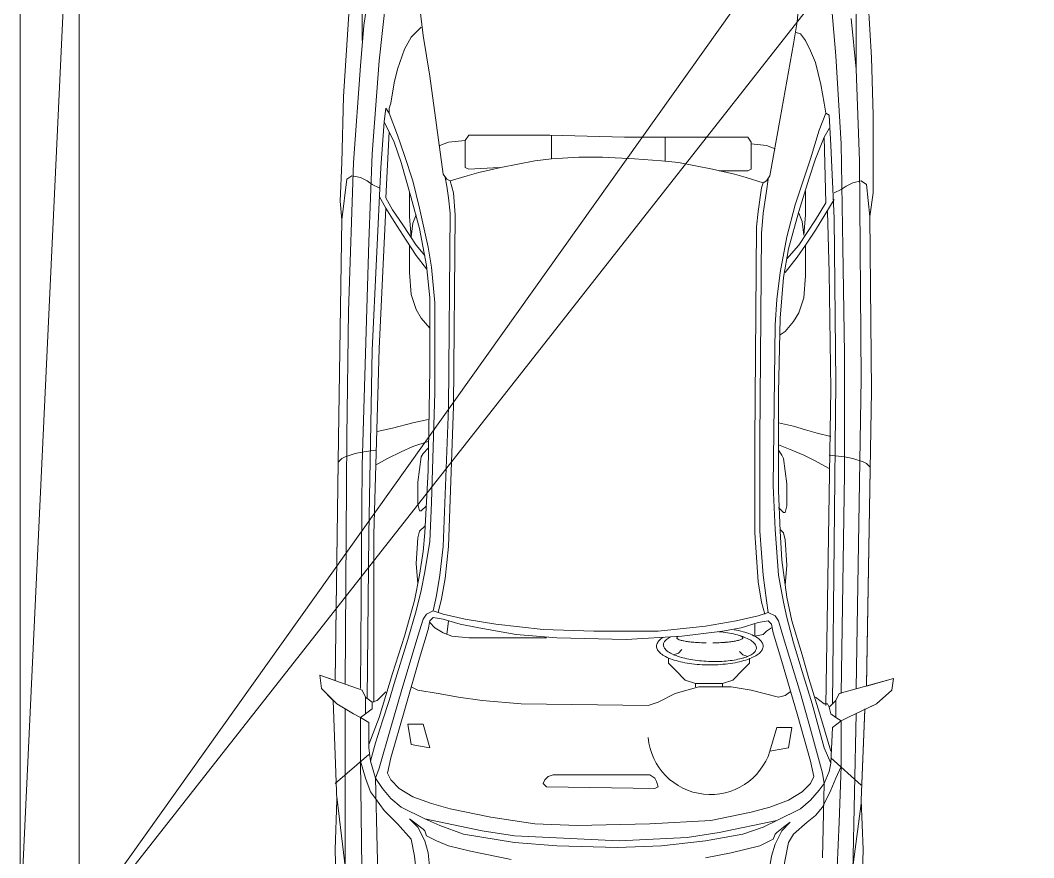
# Model space of a CAD drawing. Header units: millimetres. Extents: x -39236 to 34761, y -46566 to 21446.
# Drawn here: x 2239 to 5515, y 12708 to 15416 of the extents above; entities that cross this region are included whole.
import ezdxf

# ---------------------------------------------------------------- set-up
doc = ezdxf.new("R2010")
doc.units = ezdxf.units.MM
for name, color, linetype, lineweight in [('A-FLOR', 192, 'Continuous', 18), ('A-GENM', 13, 'Continuous', 9), ('A-ROOF', 132, 'Continuous', 9), ('A-WALL', 113, 'Continuous', 18), ('C-BLDG-PADS', 91, 'Continuous', 9), ('C-TOPO', 7, 'Continuous', 9), ('G-IMPT', 8, 'Continuous', 9)]:
    doc.layers.add(name, color=color, linetype=linetype, lineweight=lineweight)

# ---------------------------------------------------------------- blocks, each defined once
blk = doc.blocks.new('CAR - F_audi_a8_o_dwg-304222-_3D_')
at = {"layer": 'G-IMPT'}
for p, q in [((1637.8, 762.5), (1534.1, 884.5)), ((1235.3, 847.9), (1802.6, 847.9)), ((1827, 750.3), (1845.3, 774.7)), ((2071, 481.9), (2119.8, 475.8)), ((3785.1, 103.7), (3870.5, 103.7)), ((3779, -305), (3864.4, -305)), ((1894.1, -414.8), (1894.1, -512.4)), ((1625.7, -902.8), (1528.1, -1012.6)), ((1808.7, -896.7), (1833.1, -921.1)), ((1216.9, -982.1), (1784.2, -994.3))]:
    blk.add_line(p, q, dxfattribs=at)
for points in [[(1802.6, -1024.8, 0), (1473.2, -1012.6, 0), (1296.2, -1018.7, 0), (1046.1, -1012.6, 0)], [(1046.1, 878.4, 0), (1296.2, 884.5, 0), (1473.2, 878.4, 0), (1833.1, 890.6, 0), (1473.2, 878.4, 0), (1296.2, 884.5, 0), (1046.1, 878.4, 0)], [(1046.1, -1012.6, 0), (1296.2, -1018.7, 0), (1473.2, -1012.6, 0), (1800.7, -1024.7, 0), (1820.8, -1067.5, 0), (1869.7, -1122.4, 0), (1912.4, -1128.5, 0), (1884.9, -1030.8, 0), (2949.3, -1049.2, 0), (3577.7, -1043.1, 0), (3663.1, -1055.3, 0), (3943.7, -1055.3, 0), (4151.1, -1049.2, 0), (4352.4, -1037, 0)], [(4382.9, 829.6, 0), (4010.8, 854, 0), (3772.8, 860.1, 0), (3632.6, 866.2, 0), (3565.4, 860.1, 0), (2778.6, 872.3, 0), (1904.8, 884.5, 0), (1924.6, 939.4, 0), (1875.8, 933.3, 0), (1833.1, 890.6, 0)], [(1924.6, 939.4, 0), (1869.7, 786.9, 0), (1845.3, 774.7, 0), (1784.2, 774.7, 0), (1772.1, 793, 0), (1784.2, 817.4, 0), (1820.8, 878.4, 0), (1875.8, 933.3, 0), (1924.6, 939.4, 0)], [(649.6, 841.8, 0), (942.5, 823.5, 0), (1034, 823.5, 0), (1485.3, 878.4, 0)], [(3681.3, 725.9, 0), (3693.6, 750.3, 0), (3705.8, 768.6, 0), (3718, 793, 0), (3724.1, 823.5, 0), (3711.8, 841.8, 0), (3565.4, 860.1, 0), (2778.6, 872.3, 0), (1906.2, 884.5, 0)], [(4108.4, -994.3, 0), (4291.3, -976, 0)], [(4468.3, 750.3, 0), (4267, 780.8, 0), (4120.6, 793, 0), (3772.8, 817.4, 0), (3236.1, 835.7, 0), (2784.6, 841.8, 0), (1894.1, 847.9, 0)], [(2693.2, 872.3, 0), (2705.3, 860.1, 0), (2711.4, 847.9, 0), (2723.7, 811.3, 0), (2729.8, 780.8, 0), (2735.8, 738.1, 0)], [(3577.7, -1043.1, 0), (3663.1, -1055.3, 0), (3943.7, -1055.3, 0), (4151.1, -1049.2, 0), (4352.4, -1037, 0)], [(4382.9, 829.6, 0), (4010.8, 854, 0), (3772.8, 860.1, 0), (3632.6, 866.2, 0), (3565.4, 860.1, 0)], [(1613.5, 793, 0), (1131.6, 786.9, 0), (820.5, 774.7, 0), (625.3, 762.5, 0), (448.4, 738.1, 0), (387.3, 719.8, 0), (344.7, 695.4, 0), (362.9, 719.8, 0), (387.3, 738.1, 0), (411.8, 756.4, 0), (460.6, 774.7, 0), (503.3, 786.9, 0), (582.6, 799.1, 0), (674.1, 811.3, 0), (722.8, 817.4, 0), (832.7, 829.6, 0)], [(1613.5, 756.4, 0), (1662.2, 762.5, 0), (1753.8, 762.5, 0), (1772.1, 793, 0), (1613.5, 793, 0), (1552.5, 774.7, 0), (1503.7, 756.4, 0), (1479.3, 738.1, 0), (1436.6, 707.6, 0), (1387.8, 658.8, 0), (1332.8, 610, 0), (1271.9, 597.8, 0), (1216.9, 591.7, 0), (1058.4, 573.4, 0), (570.4, 512.4, 0), (399.6, 488, 0), (216.6, 457.5, 0)], [(1784.2, 774.7, 0), (1802.6, 750.3, 0), (1827, 750.3, 0), (1833.1, 732, 0), (1863.6, 701.5, 0)], [(1839.2, 768.6, 0), (2430.8, 762.5, 0), (3095.8, 750.3, 0), (3754.6, 719.8, 0), (3919.3, 707.6, 0), (3968.1, 701.5, 0), (3949.8, 689.3, 0)], [(1875.8, 793, 0), (2681, 786.9, 0), (3486.1, 762.5, 0), (3803.3, 750.3, 0), (4138.9, 725.9, 0), (4358.5, 701.5, 0)], [(4437.8, -896.7, 0), (4157.2, -921.1, 0), (3840, -939.4, 0), (3467.8, -945.5, 0), (3083.6, -951.6, 0), (2650.5, -951.6, 0), (1857.5, -939.4, 0)], [(4212.1, 786.9, 0), (4419.4, 786.9, 0), (4572, 762.5, 0), (4712.3, 732, 0), (4852.6, 695.4, 0), (4913.6, 677.1, 0), (4944.1, 658.8, 0), (4974.6, 628.3, 0), (4980.6, 616.1, 0), (4992.9, 579.5, 0)], [(796.1, 719.8, 0), (1302.4, 732, 0), (1552.5, 738.1, 0), (1613.5, 756.4, 0), (1680.6, 738.1, 0), (1759.8, 713.7, 0), (1833.1, 689.3, 0), (1894.1, 671, 0), (2052.7, 622.2, 0), (2156.4, 591.7, 0), (2229.6, 573.4, 0), (2296.7, 561.2, 0), (2406.5, 542.9, 0), (2546.8, 536.8, 0), (2943.3, 524.6, 0), (3266.6, 524.6, 0), (3394.6, 536.8, 0), (3467.8, 549, 0), (3608.1, 579.5, 0), (3705.8, 603.9, 0), (3797.3, 634.4, 0), (3870.5, 658.8, 0), (3949.8, 689.3, 0), (3968.1, 689.3, 0), (3986.4, 683.2, 0), (4059.6, 671, 0), (4108.4, 658.8, 0), (4181.6, 634.4, 0), (4224.3, 610, 0), (4248.6, 585.6, 0), (4260.9, 573.4, 0)], [(2083.2, -48.8, 0), (2089.3, 134.2, 0), (2107.6, 305, 0), (2125.8, 414.8, 0), (2144.2, 494.1, 0), (2156.4, 530.7, 0), (2144.2, 555.1, 0), (2125.8, 567.3, 0), (2064.8, 585.6, 0), (1863.6, 646.6, 0), (1735.5, 683.2, 0), (1589.1, 725.9, 0), (1552.5, 738.1, 0), (1515.8, 713.7, 0), (1479.3, 683.2, 0), (1448.8, 646.6, 0), (1406.1, 561.2, 0), (1363.3, 353.8, 0), (1345.1, 237.9, 0), (1326.8, -140.3, 0), (1338.9, -384.3, 0), (1357.3, -500.2, 0), (1400, -707.6, 0), (1442.7, -793, 0), (1473.2, -829.6, 0), (1509.8, -860.1, 0), (1534.1, -878.4, 0), (1570.8, -872.3, 0), (1729.3, -829.6, 0), (1857.5, -793, 0), (2058.8, -732, 0), (2119.8, -713.7, 0), (2138.1, -701.5, 0), (2150.2, -677.1, 0), (2138.1, -640.5, 0), (2119.8, -561.2, 0), (2101.4, -451.4, 0), (2083.2, -280.6, 0), (2083.2, -48.8, 0)], [(1674.5, 762.5, 0), (1772.1, 725.9, 0), (1930.7, 677.1, 0), (2064.8, 634.4, 0), (2193, 597.8, 0), (2284.5, 579.5, 0), (2369.8, 567.3, 0), (2437, 561.2, 0), (2662.6, 549, 0), (3028.6, 542.9, 0), (3284.8, 542.9, 0), (3400.8, 555.1, 0), (3535, 579.5, 0), (3644.8, 610, 0), (3772.8, 646.6, 0), (3846.1, 671, 0), (3919.3, 707.6, 0)], [(1827, 744.2, 0), (2430.8, 744.2, 0), (3101.8, 725.9, 0), (3608.1, 701.5, 0)], [(2681, 738.1, 0), (2705.3, 695.4, 0), (2729.8, 646.6, 0), (2748.1, 603.9, 0), (2766.4, 549, 0)], [(2845.7, 549, 0), (2833.4, 603.9, 0), (2815.2, 677.1, 0), (2803, 732, 0)], [(2058.8, 85.4, 0), (2071, 231.8, 0), (2095.3, 366, 0), (2107.6, 433.1, 0), (2125.8, 494.1, 0), (2132, 530.7, 0), (2119.8, 542.9, 0), (2089.3, 549, 0), (1985.6, 579.5, 0), (1796.5, 634.4, 0), (1625.7, 683.2, 0), (1570.8, 695.4, 0), (1546.4, 683.2, 0), (1515.8, 652.7, 0), (1485.3, 603.9, 0), (1460.9, 536.8, 0), (1442.7, 469.7, 0), (1412.1, 323.3, 0), (1387.8, 164.7, 0), (1381.7, 12.2, 0), (1387.8, -250.1, 0), (1400, -469.7, 0), (1430.5, -616.1, 0), (1448.8, -683.2, 0), (1473.2, -750.3, 0), (1503.7, -799.1, 0), (1534.1, -829.6, 0), (1558.6, -841.8, 0), (1613.5, -829.6, 0), (1784.2, -780.8, 0), (1973.3, -725.9, 0), (2077.1, -695.4, 0), (2107.6, -689.3, 0), (2119.8, -677.1, 0), (2113.7, -640.5, 0), (2095.3, -579.5, 0), (2083.2, -512.4, 0), (2064.8, -366, 0), (2052.7, -164.7, 0), (2058.8, 85.4, 0)], [(3388.6, 555.1, 0), (3437.3, 591.7, 0), (3492.3, 628.3, 0), (3559.3, 671, 0), (3608.1, 701.5, 0), (3650.8, 725.9, 0)], [(3437.3, 561.2, 0), (3474, 591.7, 0), (3547.2, 640.5, 0), (3602.1, 677.1, 0), (3644.8, 701.5, 0), (3882.6, 689.3, 0)], [(1662.2, 542.9, 0), (1747.7, 567.3, 0), (1747.7, 622.2, 0), (1674.5, 610, 0), (1662.2, 542.9, 0)], [(1223.1, 542.9, 0), (1284.1, 549, 0), (1326.8, 561.2, 0), (1375.6, 585.6, 0), (1406.1, 616.1, 0), (1387.8, 591.7, 0), (1369.5, 567.3, 0), (1363.3, 561.2, 0), (1345.1, 555.1, 0), (1326.8, 518.5, 0), (1308.5, 475.8, 0), (1290.1, 396.5, 0), (1259.7, 250.1, 0)], [(1265.8, -451.4, 0), (1284.1, -542.9, 0), (1308.5, -646.6, 0), (1332.8, -695.4, 0), (1351.2, -701.5, 0), (1357.3, -707.6, 0), (1375.6, -732, 0), (1393.8, -756.4, 0), (1363.3, -725.9, 0), (1314.6, -701.5, 0), (1271.9, -689.3, 0), (1198.7, -677.1, 0)], [(1863.6, -756.4, 0), (1851.3, -738.1, 0), (1845.3, -713.7, 0), (1869.7, -616.1, 0), (1881.8, -542.9, 0), (1881.8, -427, 0), (1857.5, -341.6, 0), (1827, -280.6, 0), (1814.8, -244, 0), (1820.8, 213.5, 0), (1833.1, 353.8, 0), (1845.3, 439.2, 0), (1857.5, 512.4, 0), (1869.7, 585.6, 0), (1881.8, 610, 0)], [(2254, 585.6, 0), (2327.2, 591.7, 0), (2418.7, 585.6, 0), (2443.1, 579.5, 0), (2461.3, 561.2, 0)], [(2534.6, 555.1, 0), (2516.3, 573.4, 0), (2516.3, 579.5, 0), (2540.6, 585.6, 0), (2620, 585.6, 0), (2711.4, 573.4, 0), (2723.7, 567.3, 0), (2742, 549, 0)], [(3175.1, 542.9, 0), (3211.7, 573.4, 0), (3242.1, 591.7, 0), (3297.1, 610, 0), (3376.4, 616.1, 0), (3474, 616.1, 0)], [(3583.8, 591.7, 0), (3553.3, 603.9, 0), (3504.5, 610, 0), (3577.7, 616.1, 0), (3663.1, 616.1, 0)], [(1406.1, 561.2, 0), (1381.7, 506.3, 0), (1351.2, 420.9, 0), (1320.7, 237.9, 0), (1308.5, 85.4, 0), (1302.4, -134.2, 0), (1308.5, -292.8, 0), (1326.8, -451.4, 0), (1351.2, -585.6, 0), (1375.6, -658.8, 0), (1400, -707.6, 0)], [(4340.1, 579.5, 0), (4230.4, 567.3, 0), (4084, 542.9, 0), (3907.1, 518.5, 0), (3730.1, 494.1, 0), (3711.8, 481.9, 0), (3705.8, 469.7, 0), (3724.1, 408.7, 0), (3736.3, 366, 0), (3754.6, 286.7, 0), (3779, 164.7, 0), (3785.1, 103.7, 0), (3791.2, 6.1, 0), (3791.2, -79.3, 0), (3785.1, -195.2, 0), (3779, -292.8, 0), (3772.8, -353.8, 0), (3748.5, -475.8, 0), (3730.1, -555.1, 0), (3718, -597.8, 0), (3699.7, -658.8, 0), (3705.8, -671, 0), (3724.1, -683.2, 0), (3931.4, -719.8, 0), (4065.7, -744.2, 0), (4199.8, -768.6, 0), (4279.2, -780.8, 0), (4346.3, -786.9, 0)], [(2113.7, 542.9, 0), (2095.3, 524.6, 0), (2077.1, 494.1, 0), (2064.8, 463.6, 0), (2058.8, 402.6, 0), (2058.8, 122, 0)], [(2150.2, 512.4, 0), (2199.1, 500.2, 0), (2272.2, 488, 0), (2388.2, 475.8, 0), (2894.5, 457.5, 0), (3583.8, 451.4, 0), (3663.1, 457.5, 0), (3705.8, 469.7, 0)], [(2156.4, 530.7, 0), (2211.3, 518.5, 0), (2284.5, 506.3, 0), (2388.2, 494.1, 0), (2888.4, 475.8, 0), (3589.8, 469.7, 0), (3644.8, 475.8, 0), (3687.4, 481.9, 0), (3718, 488, 0)], [(3833.8, 506.3, 0), (3846.1, 475.8, 0), (3852.1, 414.8, 0)], [(3754.6, 292.8, 0), (3748.5, 402.6, 0), (3754.6, 414.8, 0), (3852.1, 414.8, 0), (3870.5, 402.6, 0), (3870.5, 109.8, 0), (3864.4, -158.6, 0), (3864.4, -311.1, 0), (3864.4, -603.9, 0), (3846.1, -616.1, 0), (3748.5, -616.1, 0), (3742.4, -603.9, 0), (3742.4, -500.2, 0)], [(1522, 122, 0), (1515.8, -268.4, 0), (1522, -280.6, 0), (1540.2, -274.5, 0), (1552.5, -268.4, 0), (1564.7, -250.1, 0), (1564.7, 97.6, 0), (1558.6, 115.9, 0), (1546.4, 128.1, 0), (1534.1, 134.2, 0), (1522, 122, 0)], [(1881.8, -414.8, 0), (1894.1, -414.8, 0), (1906.2, -378.2, 0), (1942.8, -341.6, 0), (1967.3, -317.2, 0), (1985.6, -317.2, 0)], [(1997.8, -335.5, 0), (2003.8, -353.8, 0), (2016.1, -366, 0)], [(1881.8, -512.4, 0), (1894.1, -512.4, 0), (1906.2, -549, 0), (1942.8, -585.6, 0), (1967.3, -610, 0), (1985.6, -610, 0)], [(1607.3, -902.8, 0), (1735.5, -908.9, 0), (1759.8, -939.4, 0), (1595.2, -939.4, 0), (1552.5, -921.1, 0), (1509.8, -902.8, 0), (1448.8, -872.3, 0), (1418.2, -847.9, 0), (1393.8, -817.4, 0), (1351.2, -768.6, 0), (1320.7, -750.3, 0), (1259.7, -738.1, 0), (1192.6, -725.9, 0), (1040.1, -707.6, 0), (820.5, -677.1, 0), (570.4, -640.5, 0), (381.3, -610, 0), (210.5, -579.5, 0), (228.8, -634.4, 0), (277.6, -738.1, 0), (308.1, -793, 0), (326.4, -811.3, 0)], [(1991.7, -603.9, 0), (1997.8, -585.6, 0), (2010, -573.4, 0)], [(3821.7, -701.5, 0), (3833.8, -671, 0), (3840, -616.1, 0)], [(2107.6, -628.3, 0), (2064.8, -628.3, 0), (2071, -658.8, 0), (2083.2, -671, 0), (2095.3, -689.3, 0)], [(2144.2, -664.9, 0), (2186.8, -652.7, 0), (2260.1, -640.5, 0), (2437, -628.3, 0), (2766.4, -628.3, 0), (3541.1, -634.4, 0), (3596, -640.5, 0), (3681.3, -652.7, 0), (3699.7, -658.8, 0)], [(2150.2, -677.1, 0), (2193, -671, 0), (2284.5, -658.8, 0), (2443.1, -646.6, 0), (2772.5, -646.6, 0), (3516.6, -652.7, 0), (3589.8, -658.8, 0), (3669.2, -671, 0), (3711.8, -677.1, 0)], [(1650.1, -683.2, 0), (1735.5, -707.6, 0), (1735.5, -762.5, 0), (1662.2, -750.3, 0), (1650.1, -683.2, 0)], [(1265.8, -872.3, 0), (1534.1, -878.4, 0), (1576.8, -896.7, 0), (1607.3, -902.8, 0), (1662.2, -878.4, 0), (1820.8, -835.7, 0), (1936.8, -799.1, 0), (2040.5, -768.6, 0), (2132, -744.2, 0), (2186.8, -732, 0), (2284.5, -713.7, 0), (2449.2, -701.5, 0), (2607.8, -695.4, 0), (3187.3, -701.5, 0), (3278.8, -707.6, 0), (3376.4, -719.8, 0), (3504.5, -744.2, 0), (3620.4, -774.7, 0), (3785.1, -829.6, 0), (3888.8, -860.1, 0), (3949.8, -884.5, 0), (3986.4, -878.4, 0), (4053.4, -866.2, 0), (4132.8, -847.9, 0), (4175.4, -829.6, 0), (4212.1, -811.3, 0), (4236.5, -793, 0), (4242.6, -774.7, 0)], [(1650.1, -902.8, 0), (1772.1, -866.2, 0), (1912.4, -823.5, 0), (1997.8, -799.1, 0), (2119.8, -762.5, 0), (2205.2, -744.2, 0), (2339.3, -725.9, 0), (2443.1, -719.8, 0), (2589.4, -713.7, 0), (2943.3, -713.7, 0), (3211.7, -719.8, 0), (3358.1, -732, 0), (3461.8, -750.3, 0), (3596, -786.9, 0), (3711.8, -823.5, 0), (3785.1, -847.9, 0), (3864.4, -878.4, 0), (3894.8, -896.7, 0)], [(2247.8, -738.1, 0), (2321.1, -744.2, 0), (2412.6, -738.1, 0), (2437, -732, 0), (2449.2, -719.8, 0)], [(2528.5, -713.7, 0), (2510.1, -732, 0), (2510.1, -738.1, 0), (2534.6, -744.2, 0), (2613.8, -744.2, 0), (2705.3, -732, 0), (2717.6, -725.9, 0), (2735.8, -713.7, 0)], [(2668.8, -896.7, 0), (2699.3, -841.8, 0), (2717.6, -805.2, 0), (2735.8, -762.5, 0), (2754.1, -713.7, 0)], [(2784.6, -902.8, 0), (2796.8, -854, 0), (2809.1, -811.3, 0), (2821.3, -768.6, 0), (2833.4, -713.7, 0)], [(3150.6, -719.8, 0), (3162.8, -738.1, 0), (3199.4, -768.6, 0), (3230, -786.9, 0), (3284.8, -805.2, 0), (3364.1, -811.3, 0), (3474, -811.3, 0)], [(3376.4, -738.1, 0), (3431.3, -780.8, 0), (3474, -811.3, 0), (3528.8, -847.9, 0), (3638.6, -915, 0)], [(3425.2, -744.2, 0), (3474, -786.9, 0), (3565.4, -847.9, 0), (3626.5, -884.5, 0), (3864.4, -878.4, 0)], [(3669.2, -811.3, 0), (3583.8, -811.3, 0), (3510.6, -805.2, 0), (3559.3, -799.1, 0), (3589.8, -786.9, 0)], [(1595.2, -939.4, 0), (1393.8, -933.3, 0), (985.2, -915, 0), (722.8, -896.7, 0), (539.9, -878.4, 0), (442.3, -860.1, 0), (393.5, -847.9, 0), (326.4, -811.3, 0), (369.1, -860.1, 0), (411.8, -884.5, 0), (466.7, -902.8, 0), (588.7, -927.2, 0), (674.1, -939.4, 0), (796.1, -957.7, 0)], [(1875.8, -994.3, 0), (2992.1, -1012.6, 0), (3779, -1006.5, 0), (4108.4, -994.3, 0), (4413.3, -994.3, 0), (4535.3, -969.9, 0), (4669.6, -951.6, 0), (4773.3, -927.2, 0), (4883.1, -902.8, 0), (4925.8, -884.5, 0), (4950.2, -860.1, 0), (4968.5, -823.5, 0)], [(1772.1, -921.1, 0), (1784.2, -902.8, 0), (1808.7, -896.7, 0), (1820.8, -890.6, 0), (1820.8, -878.4, 0), (1845.3, -847.9, 0)], [(1814.8, -884.5, 0), (2955.4, -902.8, 0), (3376.4, -896.7, 0), (3596, -890.6, 0)], [(1820.8, -908.9, 0), (2979.8, -921.1, 0), (3571.6, -915, 0), (3833.8, -902.8, 0), (3943.7, -896.7, 0), (3949.8, -884.5, 0)], [(2674.8, -1043.1, 0), (2687.1, -1030.9, 0), (2693.2, -1018.7, 0), (2705.3, -982.1, 0), (2711.4, -951.6, 0), (2717.6, -896.7, 0)], [(1820.8, -1067.5, 0), (1869.7, -1122.4, 0), (1912.4, -1128.5, 0), (1857.5, -933.3, 0), (1833.1, -921.1, 0), (1772.1, -921.1, 0), (1759.8, -939.4, 0), (1772.1, -963.8, 0), (1820.8, -1067.5, 0)], [(1888, -1030.9, 0), (2949.3, -1049.2, 0), (3577.7, -1043.1, 0), (3693.6, -1030.9, 0), (3705.8, -1012.6, 0), (3699.7, -982.1, 0), (3687.4, -957.7, 0), (3675.3, -939.4, 0), (3663.1, -915, 0)], [(619.2, -963.8, 0), (942.5, -951.6, 0), (1003.5, -951.6, 0), (1460.9, -1012.6, 0)]]:
    blk.add_polyline3d(points, dxfattribs=at)
for centre, radius, start, end in [((1719.2, -468.6), 225.5, 95.1708, 252.1488), ((2053.8, -333), 67.5, 131.5573, 147.6308), ((2031.4, -307.5), 33.6, 106.3206, 131.8905), ((2028.2, -298.8), 24.2, 73.3191, 104.9558), ((2024.5, -308.5), 34.7, 47.0308, 72.0583), ((2000.7, -334.8), 70.1, 31.7377, 47.4013), ((2196.2, -406.6), 228.3, 157.1395, 164.25), ((2108.6, -369), 133, 147.1773, 157.3863), ((2088, -371.3), 96.4, 142.8811, 154.0779), ((2047.7, -340.2), 45.5, 124.9664, 143.466), ((2034.6, -321.3), 22.5, 95.5672, 125.0822), ((2033.5, -318.3), 19.4, 60.9631, 93.4752), ((2026, -331), 34.1, 37.8878, 60.2882), ((1995, -356.1), 74, 25.1298, 38.4953), ((2303.3, -437.6), 339.8, 164.1246, 169.5735), ((2255.9, -440.8), 278.5, 161.0689, 166.573), ((2160.2, -407.4), 177.1, 153.7685, 161.2208), ((2173.4, -396.9), 128.2, 163.5407, 169.3805), ((2092.3, -372.2), 43.5, 152.3145, 164.4305), ((2061.9, -355.6), 8.76, 120.4981, 156.2914), ((2058.7, -351.2), 3.44, 47.7094, 112.4296), ((2051.4, -359), 14.1, 20.8932, 46.8224), ((2407, -457.2), 445.4, 169.5034, 174.0506), ((2356.7, -465.4), 382.2, 166.4926, 170.9466), ((2474.7, -445.2), 433.5, 172.6361, 175.2143), ((2307.4, -423.1), 264.7, 169.1391, 172.7273), ((2482, -465.4), 520.8, 174.0068, 178.1021), ((2482, -483.1), 508.8, 174.7677, 178.4458), ((2438.9, -478.9), 465.5, 170.8995, 174.803), ((2761.9, -465.6), 721.4, 177.2239, 179.0573), ((2639.7, -459.4), 599.1, 175.174, 177.2502), ((2509, -467.1), 547.8, 178.0204, 181.9797), ((2474.6, -483.2), 501.5, 178.4145, 182.1285), ((2480.8, -468), 519.6, 181.9905, 186.0923), ((2418.5, -485.6), 445.2, 182.0896, 186.1109), ((2769.9, -467.4), 729.4, 180.7794, 182.5993), ((2653.5, -473), 613, 182.5741, 184.6187), ((1623.4, -455.2), 459.7, 350.5454, 354.4821), ((2404.8, -476.4), 443.2, 186.0458, 190.608), ((2327.7, -495.6), 353.9, 186.0582, 190.7472), ((2490.9, -486.4), 449.7, 184.58, 187.0954), ((2322.1, -507.8), 279.6, 187.0124, 190.4711), ((1708.2, -469.6), 373.7, 346.0714, 350.5929), ((2300.7, -496.3), 337.2, 190.5378, 196.0149), ((2224.3, -515.6), 248.6, 190.6517, 196.59), ((2183.9, -533.9), 138.9, 190.2484, 195.7805), ((2097.6, -559), 49.1, 195.0123, 206.1701), ((2063.1, -576.7), 10.3, 202.6277, 234.6543), ((2053.1, -575.6), 12, 309.2615, 338.2349), ((1809.4, -495.1), 269.3, 340.5292, 346.1582), ((2014.8, -557.1), 54.5, 335.0811, 345.4739), ((1744.8, -493.8), 348.4, 344.5797, 349.9384), ((2193.8, -527.6), 225.8, 195.8872, 203.0494), ((2131.4, -543.8), 151.6, 196.4042, 204.6754), ((2106.9, -565.2), 131.1, 202.8008, 213.1078), ((2065.6, -574.7), 78.9, 204.2912, 217.0992), ((1973.2, -565), 90.8, 321.6785, 333.3353), ((1903.7, -529), 169.1, 333.0016, 340.6882), ((2058.8, -582.2), 3.35, 240.234, 305.9508), ((1942.3, -561.3), 139.3, 328.0926, 337.9884), ((1852.6, -524), 236.5, 337.7557, 344.7002), ((2052.9, -601), 66.3, 212.6485, 228.9039), ((2032, -600.6), 36.5, 216.4887, 237.9263), ((2031.2, -626.2), 33.1, 228.5893, 254.3928), ((2023.1, -614.5), 19.9, 238.3903, 270.3599), ((2022.3, -612.9), 21.5, 272.5195, 302.878), ((2010.8, -595.3), 42.5, 302.9164, 322.2754), ((2024.3, -624.3), 35.2, 288.6382, 313.4286), ((1999.8, -597.8), 71.3, 313.0425, 328.5318), ((2028.2, -634.5), 24.3, 255.8007, 287.4235)]:
    blk.add_arc(centre, radius, start, end, dxfattribs=at)
blk = doc.blocks.new('CAR - AUDI_A8-304223-_3D_')
at = {"xscale": 0.8966363104548827, "yscale": 0.8966363104548827, "zscale": 0.8966363104548827}
blk.add_blockref('CAR - F_audi_a8_o_dwg-304222-_3D_', (-2307.2, 84.7), dxfattribs=at)

msp = doc.modelspace()

# ---------------------------------------------------------------- block references
at = {"layer": 'A-GENM', "rotation": 89.9999999999999}
msp.add_blockref('CAR - AUDI_A8-304223-_3D_', (4134.4, 13880.5, -255), dxfattribs=at)

# ---------------------------------------------------------------- meshes
at = {"layer": 'A-FLOR', "color": 7}
mesh = msp.add_polyface(dxfattribs=at)
corners = [(2239.4, 16905.5, -455), (5649.4, 16905.5, -455), (5649.4, 6335.5, -455), (5802.4, 6335.5, -455), (5802.4, 3529.3, -455), (4323, 3369.2, -455), (2239.4, 12213.4, -455)]
mesh.append_faces([[corners[k] for k in face] for face in [(6, 2, 5)]], dxfattribs={"vtx0": -1, "vtx1": -1, "color": 7})
mesh.append_faces([[corners[k] for k in face] for face in [(6, 0, 1, 2), (2, 3, 4, 5)]], dxfattribs={"vtx3": -1, "color": 7})
mesh = msp.add_polyface(dxfattribs=at)
corners = [(2239.4, 16905.5, -255), (2239.4, 16555.5, -255), (2239.4, 12213.4, -255), (4323, 3369.2, -255), (4513.3, 3389.8, -255), (5612.4, 3508.7, -255), (5802.4, 3529.3, -255), (5802.4, 6335.5, -255), (5649.4, 6335.5, -255), (5649.4, 16555.5, -255), (5649.4, 16905.5, -255)]
mesh.append_faces([[corners[k] for k in face] for face in [(1, 10, 0)]], dxfattribs={"vtx0": -1, "color": 7})
mesh.append_faces([[corners[k] for k in face] for face in [(4, 5, 8, 3)]], dxfattribs={"vtx1": -1, "vtx2": -1, "color": 7})
mesh.append_faces([[corners[k] for k in face] for face in [(9, 10, 1, 2), (8, 9, 2, 3)]], dxfattribs={"vtx1": -1, "vtx3": -1, "color": 7})
mesh.append_faces([[corners[k] for k in face] for face in [(6, 7, 8, 5)]], dxfattribs={"vtx2": -1, "color": 7})
mesh = msp.add_polyface(dxfattribs=at)
corners = [(2239.4, 16905.5, -455), (2239.4, 12213.4, -455), (2239.4, 12213.4, -255), (2239.4, 16555.5, -255), (2239.4, 16905.5, -255)]
mesh.append_faces([[corners[k] for k in face] for face in [(3, 0, 1, 2)]], dxfattribs={"vtx0": -1, "color": 7})
mesh.append_faces([[corners[k] for k in face] for face in [(3, 4, 0)]], dxfattribs={"vtx2": -1, "color": 7})
at = {"layer": 'A-ROOF'}
mesh = msp.add_polyface(dxfattribs=at)
corners = [(2239.4, 17005.5, 1860), (5649.4, 17005.5, 2773.7), (5649.4, 16555.5, 2773.7), (5649.4, 6433.6, 2773.7), (2239.4, 12489.8, 1860), (2239.4, 16555.5, 1860)]
mesh.append_faces([[corners[k] for k in face] for face in [(0, 1, 2, 5)]], dxfattribs={"vtx2": -1})
mesh.append_faces([[corners[k] for k in face] for face in [(2, 3, 4, 5)]], dxfattribs={"vtx3": -1})
mesh = msp.add_polyface(dxfattribs=at)
corners = [(5649.4, 17005.5, 3210.6), (2239.4, 17005.5, 2296.9), (2239.4, 12213.4, 2296.9), (5606.1, 6234.1, 3199), (5649.4, 6273.8, 3210.6)]
mesh.append_faces([[corners[k] for k in face] for face in [(0, 1, 2)]], dxfattribs={"vtx2": -1})
mesh.append_faces([[corners[k] for k in face] for face in [(2, 3, 4, 0)]], dxfattribs={"vtx3": -1})
mesh = msp.add_polyface(dxfattribs=at)
corners = [(2239.4, 12213.4, 1860), (2239.4, 12213.4, 2296.9), (2239.4, 17005.5, 2296.9), (2239.4, 17005.5, 1860), (2239.4, 16555.5, 1860), (2239.4, 12489.8, 1860)]
mesh.append_faces([[corners[k] for k in face] for face in [(2, 3, 4, 1), (5, 0, 1, 4)]], dxfattribs={"vtx2": -1})
at = {"layer": 'A-WALL', "color": 7}
mesh = msp.add_polyface(dxfattribs=at)
corners = [(2239.4, 16555.5, -255), (2239.4, 12213.4, -255), (2239.4, 12213.4, 1860), (2239.4, 12489.8, 1860), (2239.4, 16555.5, 1860)]
mesh.append_faces([[corners[k] for k in face] for face in [(4, 0, 3)]], dxfattribs={"vtx1": -1, "color": 7})
mesh.append_faces([[corners[k] for k in face] for face in [(1, 2, 3, 0)]], dxfattribs={"vtx2": -1, "color": 7})
mesh = msp.add_polyface(dxfattribs=at)
corners = [(2239.4, 12213.4, -255), (2239.4, 16555.5, -255), (2429.4, 16555.5, -255), (2429.4, 12235.5, -255)]
mesh.append_faces([[corners[k] for k in face] for face in [(3, 0, 1, 2)]], dxfattribs={"color": 7})
mesh = msp.add_polyface(dxfattribs=at)
corners = [(2239.4, 16555.5, 1860), (2239.4, 12489.8, 1860), (2385.4, 12230.4, 1899.1), (2429.4, 12235.5, 1910.9), (2429.4, 16555.5, 1910.9)]
mesh.append_faces([[corners[k] for k in face] for face in [(4, 0, 1)]], dxfattribs={"vtx2": -1, "color": 7})
mesh.append_faces([[corners[k] for k in face] for face in [(1, 2, 3, 4)]], dxfattribs={"vtx3": -1, "color": 7})
mesh = msp.add_polyface(dxfattribs=at)
corners = [(2429.4, 16555.5, -255), (2429.4, 16555.5, 1910.9), (2429.4, 12235.5, 1910.9), (2429.4, 12235.5, -255)]
mesh.append_faces([[corners[k] for k in face] for face in [(2, 3, 0, 1)]], dxfattribs={"color": 7})
at = {"layer": 'C-BLDG-PADS'}
mesh = msp.add_polyface(dxfattribs=at)
corners = [(5649.4, 5994.5, -455), (5802.4, 5994.5, -455), (5802.4, 3529.3, -455), (4323, 3369.2, -455), (2239.4, 12213.4, -455), (2239.4, 17005.5, -455), (5649.4, 17005.5, -455)]
mesh.append_faces([[corners[k] for k in face] for face in [(4, 0, 3)]], dxfattribs={"vtx0": -1, "vtx1": -1})
mesh.append_faces([[corners[k] for k in face] for face in [(4, 5, 6, 0), (0, 1, 2, 3)]], dxfattribs={"vtx3": -1})
mesh = msp.add_polyface(dxfattribs=at)
corners = [(5649.4, 5994.5, -255), (5649.4, 17005.5, -255), (2239.4, 17005.5, -255), (2239.4, 12213.4, -255), (4323, 3369.2, -255), (5802.4, 3529.3, -255), (5802.4, 5994.5, -255)]
mesh.append_faces([[corners[k] for k in face] for face in [(3, 1, 2)]], dxfattribs={"vtx0": -1})
mesh.append_faces([[corners[k] for k in face] for face in [(0, 1, 3, 4)]], dxfattribs={"vtx1": -1, "vtx3": -1})
mesh.append_faces([[corners[k] for k in face] for face in [(5, 6, 0, 4)]], dxfattribs={"vtx2": -1})
mesh = msp.add_polyface(dxfattribs=at)
corners = [(2239.4, 17005.5, -455), (2239.4, 12213.4, -455), (2239.4, 12213.4, -255), (2239.4, 17005.5, -255)]
mesh.append_faces([[corners[k] for k in face] for face in [(0, 1, 2, 3)]])
at = {"layer": 'C-TOPO'}
mesh = msp.add_polyface(dxfattribs=at)
corners = [(2239.4, 3143.8, 380), (2635.1, 411.6, 380), (34760.8, -1911.4, -1460), (24236.7, 17005.5, -1120), (21766.1, 21446.4, -650), (2239.4, 20601.9, 50), (2239.4, 17005.5, -260), (5600.4, 17005.5, -260), (5649.4, 17005.5, -242.5), (5649.4, 16881.3, -259.3), (5649.4, 13737.5, -196.9), (5649.4, 5994.5, -47.6), (5765.4, 5994.5, -47.6), (5802.4, 5994.5, -48.9), (5802.4, 3529.3), (4323, 3369.2, 157.8), (2239.4, 12213.4, 202.1), (24120.4, 17005.5, -1120), (24199.9, 16855.5, -1050), (24250.6, 16759.8, -1120), (29883.4, 6134.5, -1320), (29031.5, 6042.3, -1166.4), (23673.4, 5462.7, -1209.5), (23098.2, 5400.4, -1185.4), (22251, 5308.8, -1092.1), (20820.4, 5154, -900), (20820.4, 5994.5, -900), (15565.4, 5994.5, -385.7), (14690.2, 5994.5, -300), (14547.7, 5994.5, -297.1), (14392.4, 5994.5, -293.8), (14392.4, 6134.5, -293.8), (14392.4, 10751.9, -240.5), (14392.4, 10947.5, -239.6), (14402.4, 10947.5, -240.9), (14402.4, 11632.5, -237.7), (14335.6, 11632.5, -229.2), (11963.2, 11632.5, -179.8), (9844.4, 11632.5, -179.8), (9844.4, 17005.5, -160), (13989, 17005.5, -160), (20820.4, 17005.5, -160), (21450.9, 17005.5, -160), (24059.3, 17005.5, -160), (31772.2, 2762.8, -1460), (5880.4, 17005.5, -160), (5880.4, 19615.5, -160), (6040.4, 19615.5, -160), (6040.4, 19775.5, -160), (11900.4, 19775.5, -160), (11900.4, 19615.5, -160), (12290.4, 19615.5, -160), (12290.4, 19775.5, -160), (18780.4, 19775.5, -160), (18780.4, 19615.5, -160), (19100.4, 19615.5, -160), (19100.4, 19525.5, -160), (20110.4, 19525.5, -160), (20110.4, 19615.5, -160), (20430.4, 19615.5, -160), (20430.4, 19772, -160), (23469.1, 17635.5, -160), (23786.4, 17635.5, -160), (9890.3, 6134.5, -200), (9834.4, 1361.1, -200), (14690.5, -116.9, -300)]
mesh.append_faces([[corners[k] for k in face] for face in [(0, 1, 15), (14, 1, 64), (1, 14, 15), (1, 65, 64), (12, 10, 11), (63, 13, 14), (13, 10, 12), (14, 64, 63), (0, 15, 16), (63, 30, 31), (30, 63, 64), (63, 31, 37), (37, 31, 32), (38, 63, 37), (33, 36, 37), (32, 33, 37), (63, 38, 13), (64, 65, 30), (13, 38, 10), (45, 8, 9), (46, 8, 45), (5, 6, 46), (7, 46, 6), (46, 7, 8), (5, 46, 48), (9, 10, 45), (47, 45, 39), (45, 10, 39), (51, 40, 52), (39, 40, 50), (38, 39, 10), (51, 50, 40), (47, 39, 48), (48, 46, 47), (49, 50, 52), (48, 39, 49), (52, 50, 51), (5, 49, 4), (39, 50, 49), (48, 49, 5), (40, 53, 52), (47, 46, 45), (4, 49, 52), (36, 33, 35), (28, 29, 65), (28, 65, 27), (25, 65, 24), (27, 65, 25), (34, 35, 33), (26, 27, 25), (29, 30, 65), (24, 65, 23), (44, 2, 20), (23, 2, 22), (65, 2, 23), (22, 2, 44), (20, 21, 44), (22, 44, 21), (3, 19, 20), (20, 2, 3), (65, 1, 2), (54, 56, 55), (56, 54, 41), (55, 57, 58), (57, 55, 56), (56, 41, 57), (54, 55, 53), (53, 58, 60), (58, 53, 55), (59, 60, 58), (60, 59, 4), (58, 57, 59), (53, 60, 4), (57, 41, 59), (53, 40, 54), (42, 61, 59), (61, 42, 43), (4, 61, 62), (4, 59, 61), (62, 17, 3), (62, 61, 43), (3, 17, 18), (62, 3, 4), (43, 17, 62), (18, 19, 3), (42, 59, 41), (40, 41, 54), (53, 4, 52)]])
mesh = msp.add_polyface(dxfattribs=at)
corners = [(5649.4, 5994.5, -455.2), (5649.4, 5994.5, -47.6), (5649.4, 13737.5, -455.2), (5649.4, 13737.5, -196.9), (5649.4, 16881.3, -455.2), (5649.4, 16881.3, -259.3), (5649.4, 17005.5, -455.2), (5649.4, 17005.5, -242.5), (5600.4, 17005.5, -455.2), (5600.4, 17005.5, -260), (2239.4, 17005.5, -455.2), (2239.4, 17005.5, -260)]
mesh.append_faces([[corners[k] for k in face] for face in [(0, 3, 1), (0, 2, 3), (2, 5, 3), (2, 4, 5), (4, 7, 5), (4, 6, 7), (6, 9, 7), (6, 8, 9), (8, 11, 9), (8, 10, 11)]])
mesh = msp.add_polyface(dxfattribs=at)
corners = [(5649.4, 5994.5, -455.2), (5649.4, 17005.5, -455.2), (2239.4, 17005.5, -455.2), (2239.4, 12213.4, -455.2), (4323, 3369.2, -455.2), (5802.4, 3529.3, -455.2), (5802.4, 5994.5, -455.2)]
mesh.append_faces([[corners[k] for k in face] for face in [(1, 2, 3), (0, 3, 4), (5, 6, 0), (0, 1, 3), (5, 0, 4)]])

doc.saveas('drawing.dxf')
